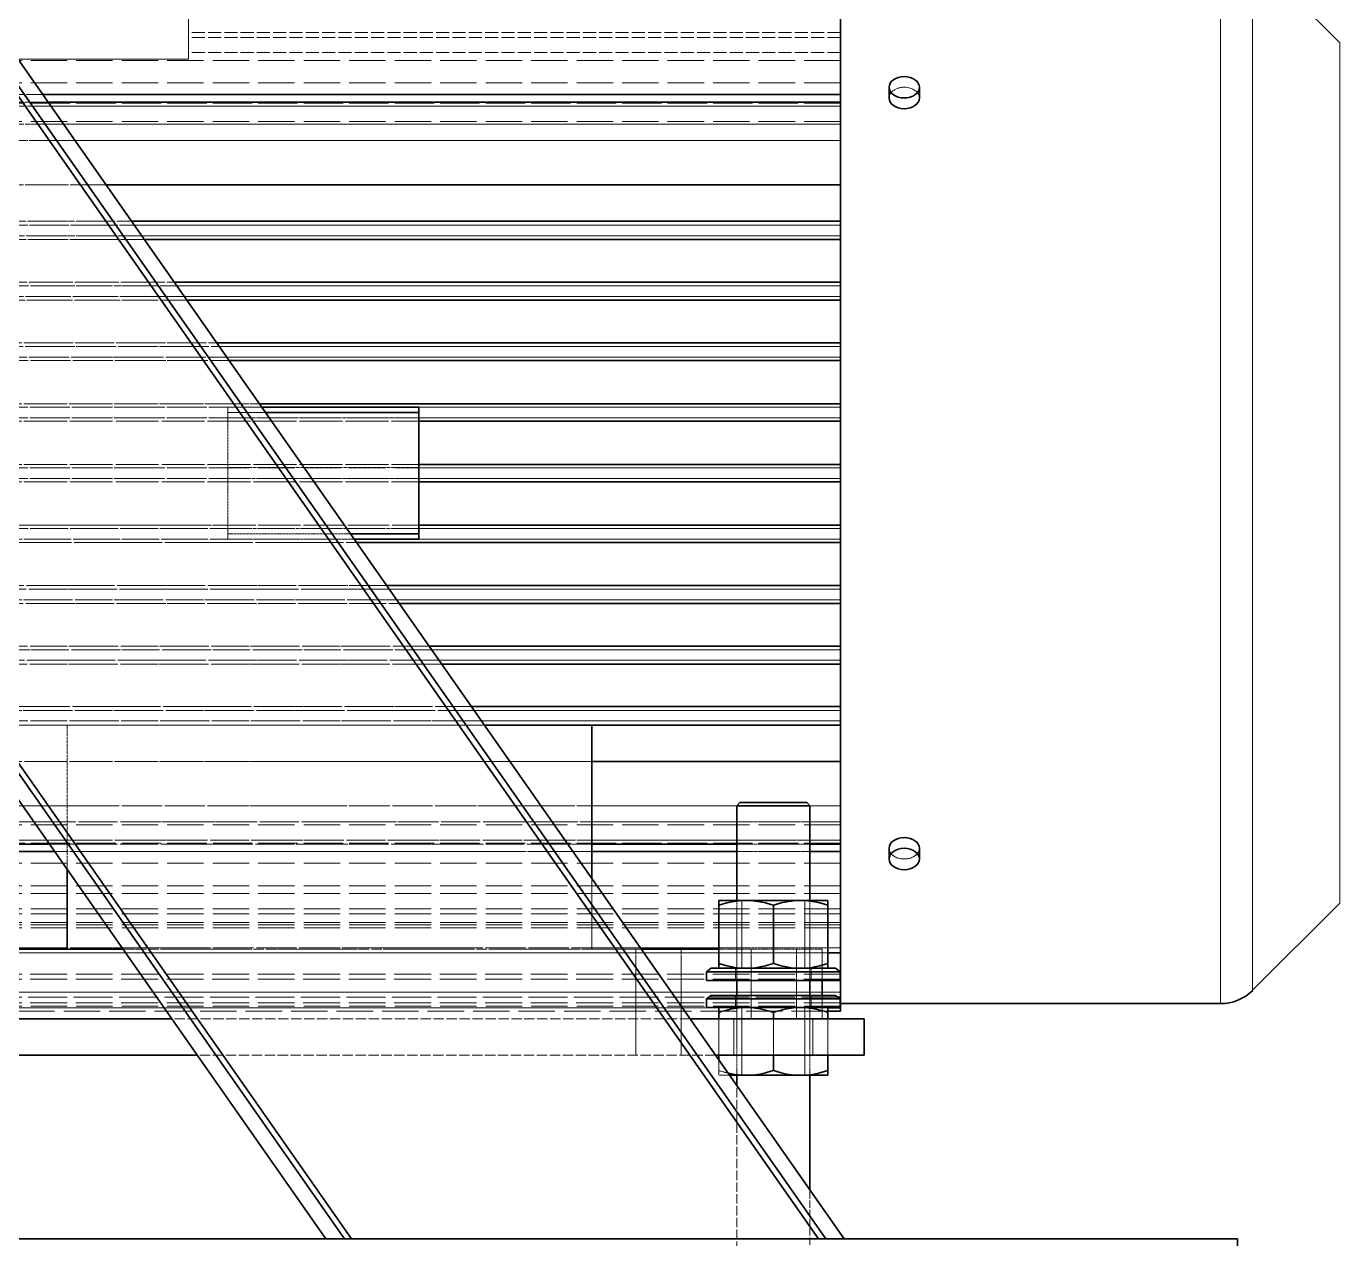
# Model space of a CAD drawing. Header units: millimetres. Extents: x 1723 to 33835, y 1764 to 24472.
# Drawn here: x 14375.2 to 14808.3, y 10339.6 to 10739.5 of the extents above; entities that cross this region are included whole.
import ezdxf

# ---------------------------------------------------------------- set-up
doc = ezdxf.new("R2010")
doc.units = ezdxf.units.MM
doc.linetypes.add('DASHED', pattern=[15, 12, -3])

# ---------------------------------------------------------------- blocks, each defined once
blk = doc.blocks.new('A$C637D7238')
at = {"color": 7, "lineweight": 35}
for p, q in [((1435.36, 260), (985, 903.19)), ((1429.26, 260), (985, 894.47)), ((1426.91, 260), (985, 891.12)), ((1272.9, 260), (985, 671.17)), ((1270.56, 260), (985, 667.82)), ((1264.45, 260), (985, 659.1)), ((985, 260), (1565, 260))]:
    blk.add_line(p, q, dxfattribs=at)
at = {"color": 7, "linetype": 'DASHED', "lineweight": 13}
for p, q in [((1429.26, 260), (985, 894.47)), ((1426.91, 260), (985, 891.12)), ((1272.9, 260), (985, 671.17)), ((1270.56, 260), (985, 667.82)), ((1434.15, 648.66), (1093.15, 648.66)), ((1434.15, 648.66), (1093.15, 648.66)), ((1434.15, 641.25), (1093.15, 641.25)), ((1434.15, 641.25), (1093.15, 641.25)), ((1434.15, 637.4), (1093.15, 637.4)), ((1434.15, 634.96), (1093.15, 634.96)), ((1434.15, 634.58), (1093.15, 634.58)), ((1093.15, 634.58), (1434.15, 634.58)), ((1093.15, 633.59), (1434.15, 633.59)), ((1434.15, 628.54), (1093.15, 628.54)), ((1434.15, 628.54), (1093.15, 628.54)), ((1434.15, 627.6), (1093.15, 627.6)), ((1093.15, 622.24), (1434.15, 622.24)), ((1434.15, 607.65), (1093.15, 607.65)), ((1434.15, 595.68), (1093.15, 595.68)), ((1434.15, 594.29), (1093.15, 594.29)), ((1434.15, 590.8), (1093.15, 590.8)), ((1434.15, 589.58), (1093.15, 589.58)), ((1434.15, 575.56), (1093.15, 575.56)), ((1434.15, 574.29), (1093.15, 574.29)), ((1434.15, 570.8), (1093.15, 570.8)), ((1434.15, 569.64), (1093.15, 569.64)), ((1434.15, 555.49), (1093.15, 555.49)), ((1434.15, 554.29), (1093.15, 554.29)), ((1434.15, 550.8), (1093.15, 550.8)), ((1434.15, 549.67), (1093.15, 549.67)), ((1434.15, 535.45), (1093.15, 535.45)), ((1434.15, 534.29), (1093.15, 534.29)), ((1434.15, 530.8), (1093.15, 530.8)), ((1434.15, 529.67), (1093.15, 529.67)), ((1434.15, 515.42), (1093.15, 515.42)), ((1434.15, 514.29), (1093.15, 514.29)), ((1434.15, 510.8), (1093.15, 510.8)), ((1434.15, 509.67), (1093.15, 509.67)), ((1434.15, 495.41), (1093.15, 495.41)), ((1434.15, 494.29), (1093.15, 494.29)), ((1434.15, 490.8), (1093.15, 490.8)), ((1434.15, 489.64), (1093.15, 489.64)), ((1434.15, 475.42), (1093.15, 475.42)), ((1434.15, 474.29), (1093.15, 474.29)), ((1434.15, 470.8), (1093.15, 470.8)), ((1434.15, 469.59), (1093.15, 469.59)), ((1434.15, 455.45), (1093.15, 455.45)), ((1434.15, 454.29), (1093.15, 454.29)), ((1434.15, 450.8), (1093.15, 450.8)), ((1434.15, 449.52), (1093.15, 449.52)), ((1434.15, 435.51), (1093.15, 435.51)), ((1434.15, 434.29), (1093.15, 434.29)), ((1434.15, 430.8), (1093.15, 430.8)), ((1434.15, 429.41), (1093.15, 429.41)), ((1434.15, 417.44), (1093.15, 417.44)), ((1434.15, 402.85), (1093.15, 402.85)), ((1093.15, 397.49), (1434.15, 397.49)), ((1434.15, 396.55), (1093.15, 396.55)), ((1434.15, 396.55), (1093.15, 396.55)), ((1434.15, 391.5), (1093.15, 391.5)), ((1093.15, 390.5), (1434.15, 390.5)), ((1434.15, 390.5), (1093.15, 390.5)), ((1434.15, 390.12), (1093.15, 390.12)), ((1434.15, 387.69), (1093.15, 387.69)), ((1434.15, 383.84), (1093.15, 383.84)), ((1434.15, 383.84), (1093.15, 383.84)), ((1434.15, 376.42), (1093.15, 376.42)), ((1434.15, 376.42), (1093.15, 376.42)), ((1434.15, 373.83), (1093.15, 373.83)), ((1434.15, 373.83), (1093.15, 373.83)), ((1434.15, 368.82), (1093.15, 368.82)), ((1434.15, 368.82), (1093.15, 368.82)), ((1434.15, 367.21), (1093.15, 367.21)), ((1434.15, 367.21), (1093.15, 367.21)), ((1434.15, 364.3), (1093.15, 364.3)), ((1434.15, 364.3), (1093.15, 364.3)), ((1434.15, 363.53), (1093.15, 363.53)), ((1434.15, 363.53), (1093.15, 363.53)), ((1434.15, 362.57), (1093.15, 362.57)), ((1434.15, 362.57), (1093.15, 362.57)), ((1434.15, 355.98), (1093.15, 355.98)), ((1434.15, 355.98), (1093.15, 355.98)), ((1434.15, 355.98), (1093.15, 355.98)), ((1434.15, 354.31), (1093.15, 354.31)), ((1430, 354.31), (1104, 354.31)), ((1434.15, 347.28), (1093.15, 347.28)), ((1434.15, 347.28), (1093.15, 347.28)), ((1434.15, 347.28), (1093.15, 347.28)), ((1434, 347.28), (1100, 347.28)), ((1434.15, 345.6), (1093.15, 345.6)), ((1434, 345.6), (1100, 345.6)), ((1434.15, 341.33), (1093.15, 341.33)), ((1434.15, 341.33), (1093.15, 341.33)), ((1434.15, 341.33), (1093.15, 341.33)), ((1434.15, 339.66), (1093.15, 339.66)), ((1434.15, 337.86), (1093.15, 337.86)), ((1434.15, 337.86), (1093.15, 337.86)), ((1434.15, 337.86), (1093.15, 337.86)), ((1434, 337.86), (1100, 337.86)), ((1433.25, 339.66), (1100.75, 339.66)), ((1428.15, 341.33), (1110, 341.33)), ((1434.15, 336.72), (1093.15, 336.72)), ((1434.15, 336.72), (1093.15, 336.72)), ((1434.15, 336.19), (1093.15, 336.19)), ((1430, 336.19), (1104, 336.19)), ((1430, 335.04), (1104, 335.04))]:
    blk.add_line(p, q, dxfattribs=at)
at = {"color": 7, "lineweight": 13, "ltscale": 0.291667}
for p, q in [((1559.44, 687.54), (1559.44, 512.54)), ((1559.44, 512.54), (1559.44, 337.54))]:
    blk.add_line(p, q, dxfattribs=at)
at = {"color": 7, "linetype": 'DASHED', "lineweight": 13, "ltscale": 0.291667}
for p, q in [((1559.44, 687.54), (1559.44, 512.54)), ((1559.44, 512.54), (1559.44, 337.54))]:
    blk.add_line(p, q, dxfattribs=at)
at = {"color": 7, "linetype": 'DASHED', "lineweight": 13, "ltscale": 0.284344}
for p, q in [((1570.04, 512.54), (1570.04, 683.15)), ((1570.04, 341.94), (1570.04, 512.54))]:
    blk.add_line(p, q, dxfattribs=at)
at = {"color": 7, "lineweight": 13, "ltscale": 0.284344}
for p, q in [((1570.04, 512.54), (1570.04, 683.15)), ((1570.04, 341.94), (1570.04, 512.54))]:
    blk.add_line(p, q, dxfattribs=at)
at = {"color": 7, "lineweight": 35, "ltscale": 0.067678}
for p, q in [((1598.76, 654.44), (1570.04, 683.15)), ((1598.76, 370.65), (1570.04, 341.94))]:
    blk.add_line(p, q, dxfattribs=at)
at = {"color": 7, "lineweight": 35, "ltscale": 0.147837}
blk.add_line((1434.15, 679.48), (1434.15, 590.78), dxfattribs=at)
at = {"color": 7, "lineweight": 35, "ltscale": 0.052845}
for p, q in [((1434.15, 637.4), (1434.15, 669.11)), ((1434.15, 355.98), (1434.15, 387.69))]:
    blk.add_line(p, q, dxfattribs=at)
at = {"color": 7, "linetype": 'DASHED', "lineweight": 13, "ltscale": 0.022334}
blk.add_line((1219.15, 662.54), (1219.15, 649.14), dxfattribs=at)
at = {"color": 7, "linetype": 'DASHED', "lineweight": 13, "ltscale": 0.358333}
for p, q in [((1434.15, 657.88), (1219.15, 657.88)), ((1434.15, 657.88), (1219.15, 657.88)), ((1434.15, 656.26), (1219.15, 656.26)), ((1434.15, 656.26), (1219.15, 656.26)), ((1434.15, 651.25), (1219.15, 651.25)), ((1434.15, 651.25), (1219.15, 651.25))]:
    blk.add_line(p, q, dxfattribs=at)
at = {"color": 7, "lineweight": 13, "ltscale": 0.236489}
for p, q in [((1598.76, 654.44), (1598.76, 512.54)), ((1598.76, 512.54), (1598.76, 370.65))]:
    blk.add_line(p, q, dxfattribs=at)
at = {"color": 7, "linetype": 'DASHED', "lineweight": 13, "ltscale": 0.236489}
for p, q in [((1598.76, 654.44), (1598.76, 512.54)), ((1598.76, 512.54), (1598.76, 370.65))]:
    blk.add_line(p, q, dxfattribs=at)
at = {"color": 7, "linetype": 'DASHED', "lineweight": 13, "ltscale": 0.21}
for p, q in [((1093.15, 649.14), (1219.15, 649.14)), ((1219.15, 649.14), (1093.15, 649.14))]:
    blk.add_line(p, q, dxfattribs=at)
at = {"color": 7, "linetype": 'DASHED', "lineweight": 13, "ltscale": 0.129925}
blk.add_line((1171.11, 637.4), (1093.15, 637.4), dxfattribs=at)
at = {"color": 7, "lineweight": 35, "ltscale": 0.438408}
blk.add_line((1434.15, 637.4), (1171.11, 637.4), dxfattribs=at)
at = {"color": 7, "lineweight": 35, "ltscale": 0.004057}
for p, q in [((1434.15, 637.4), (1434.15, 634.97)), ((1434.15, 390.12), (1434.15, 387.69))]:
    blk.add_line(p, q, dxfattribs=at)
at = {"color": 7, "lineweight": 35, "ltscale": 0.005893}
for p, q in [((1450.15, 636.29), (1450.15, 639.82)), ((1460.15, 636.29), (1460.15, 639.82)), ((1450.15, 388.8), (1450.15, 385.26)), ((1460.15, 388.8), (1460.15, 385.26))]:
    blk.add_line(p, q, dxfattribs=at)
at = {"color": 7, "linetype": 'DASHED', "lineweight": 13, "ltscale": 0.005893}
for p, q in [((1450.15, 636.29), (1450.15, 639.82)), ((1460.15, 636.29), (1460.15, 639.82)), ((1450.15, 388.8), (1450.15, 385.26)), ((1460.15, 388.8), (1460.15, 385.26))]:
    blk.add_line(p, q, dxfattribs=at)
at = {"color": 7, "linetype": 'DASHED', "lineweight": 13, "ltscale": 0.132766}
blk.add_line((1172.81, 634.96), (1093.15, 634.96), dxfattribs=at)
at = {"color": 7, "linetype": 'DASHED', "lineweight": 13, "ltscale": 0.134372}
blk.add_line((1173.77, 633.59), (1093.15, 633.59), dxfattribs=at)
at = {"color": 7, "lineweight": 35, "ltscale": 0.435567}
blk.add_line((1434.15, 634.96), (1172.81, 634.96), dxfattribs=at)
at = {"color": 7, "lineweight": 13, "ltscale": 0.433961}
blk.add_line((1434.15, 633.59), (1173.77, 633.59), dxfattribs=at)
at = {"color": 7, "lineweight": 35, "ltscale": 0.002293}
for p, q in [((1434.15, 633.59), (1434.15, 634.96)), ((1434.15, 390.12), (1434.15, 391.5))]:
    blk.add_line(p, q, dxfattribs=at)
at = {"color": 7, "lineweight": 35, "ltscale": 0.009989}
blk.add_line((1434.15, 633.59), (1434.15, 627.6), dxfattribs=at)
at = {"color": 7, "linetype": 'DASHED', "lineweight": 13, "ltscale": 0.141366}
blk.add_line((1093.15, 627.6), (1177.97, 627.6), dxfattribs=at)
at = {"color": 7, "lineweight": 13, "ltscale": 0.426967}
blk.add_line((1177.97, 627.6), (1434.15, 627.6), dxfattribs=at)
at = {"color": 7, "lineweight": 35, "ltscale": 0.005741}
for p, q in [((1434.15, 624.15), (1434.15, 627.6)), ((1434.15, 397.49), (1434.15, 400.94))]:
    blk.add_line(p, q, dxfattribs=at)
at = {"color": 7, "lineweight": 35, "ltscale": 0.003189}
for p, q in [((1434.15, 622.24), (1434.15, 624.15)), ((1434.15, 400.94), (1434.15, 402.85))]:
    blk.add_line(p, q, dxfattribs=at)
at = {"color": 7, "linetype": 'DASHED', "lineweight": 13, "ltscale": 0.147619}
blk.add_line((1181.72, 622.24), (1093.15, 622.24), dxfattribs=at)
at = {"color": 7, "lineweight": 13, "ltscale": 0.420714}
blk.add_line((1434.15, 622.24), (1181.72, 622.24), dxfattribs=at)
at = {"color": 7, "lineweight": 35, "ltscale": 0.024318}
for p, q in [((1434.15, 607.65), (1434.15, 622.24)), ((1434.15, 402.85), (1434.15, 417.44))]:
    blk.add_line(p, q, dxfattribs=at)
at = {"color": 7, "linetype": 'DASHED', "lineweight": 13, "ltscale": 0.164646}
blk.add_line((1191.94, 607.65), (1093.15, 607.65), dxfattribs=at)
at = {"color": 7, "lineweight": 35, "ltscale": 0.403687}
blk.add_line((1434.15, 607.65), (1191.94, 607.65), dxfattribs=at)
at = {"color": 7, "lineweight": 35, "ltscale": 0.019951}
for p, q in [((1434.15, 607.65), (1434.15, 595.68)), ((1434.15, 429.41), (1434.15, 417.44))]:
    blk.add_line(p, q, dxfattribs=at)
at = {"color": 7, "linetype": 'DASHED', "lineweight": 13, "ltscale": 0.178617}
blk.add_line((1200.32, 595.68), (1093.15, 595.68), dxfattribs=at)
at = {"color": 7, "linetype": 'DASHED', "lineweight": 13, "ltscale": 0.180232}
blk.add_line((1201.29, 594.29), (1093.15, 594.29), dxfattribs=at)
at = {"color": 7, "lineweight": 35, "ltscale": 0.389717}
blk.add_line((1434.15, 595.68), (1200.32, 595.68), dxfattribs=at)
at = {"color": 7, "lineweight": 13, "ltscale": 0.388101}
blk.add_line((1434.15, 594.29), (1201.29, 594.29), dxfattribs=at)
at = {"color": 7, "lineweight": 35, "ltscale": 0.002307}
for p, q in [((1434.15, 594.29), (1434.15, 595.68)), ((1434.15, 429.41), (1434.15, 430.8))]:
    blk.add_line(p, q, dxfattribs=at)
at = {"color": 7, "lineweight": 35, "ltscale": 0.002914}
for p, q in [((1434.15, 594.29), (1434.15, 592.54)), ((1434.15, 592.54), (1434.15, 590.8)), ((1434.15, 574.29), (1434.15, 572.54)), ((1434.15, 572.54), (1434.15, 570.8)), ((1434.15, 554.29), (1434.15, 552.54)), ((1434.15, 552.54), (1434.15, 550.8)), ((1295.15, 534.29), (1295.15, 532.54)), ((1434.15, 534.29), (1434.15, 532.54)), ((1295.15, 532.54), (1295.15, 530.8)), ((1434.15, 532.54), (1434.15, 530.8)), ((1295.15, 514.29), (1295.15, 512.54)), ((1295.15, 512.54), (1295.15, 510.8)), ((1434.15, 514.29), (1434.15, 512.54)), ((1434.15, 512.54), (1434.15, 510.8)), ((1295.15, 494.29), (1295.15, 492.54)), ((1434.15, 494.29), (1434.15, 492.54)), ((1295.15, 492.54), (1295.15, 490.8)), ((1434.15, 492.54), (1434.15, 490.8)), ((1434.15, 474.29), (1434.15, 472.54)), ((1434.15, 472.54), (1434.15, 470.8)), ((1434.15, 454.29), (1434.15, 452.54)), ((1434.15, 452.54), (1434.15, 450.8)), ((1434.15, 434.29), (1434.15, 432.54)), ((1434.15, 432.54), (1434.15, 430.8))]:
    blk.add_line(p, q, dxfattribs=at)
at = {"color": 7, "linetype": 'DASHED', "lineweight": 13, "ltscale": 0.184313}
blk.add_line((1203.74, 590.8), (1093.15, 590.8), dxfattribs=at)
at = {"color": 7, "linetype": 'DASHED', "lineweight": 13, "ltscale": 0.185732}
blk.add_line((1204.59, 589.58), (1093.15, 589.58), dxfattribs=at)
at = {"color": 7, "lineweight": 13, "ltscale": 0.384021}
blk.add_line((1434.15, 590.8), (1203.74, 590.8), dxfattribs=at)
at = {"color": 7, "lineweight": 35, "ltscale": 0.382601}
blk.add_line((1434.15, 589.58), (1204.59, 589.58), dxfattribs=at)
at = {"color": 7, "lineweight": 35, "ltscale": 0.002027}
for p, q in [((1434.15, 589.58), (1434.15, 590.8)), ((1434.15, 434.29), (1434.15, 435.51))]:
    blk.add_line(p, q, dxfattribs=at)
at = {"color": 7, "linetype": 'DASHED', "lineweight": 13, "ltscale": 0.130397}
for p, q in [((1434.15, 590.78), (1434.15, 512.54)), ((1434.15, 512.54), (1434.15, 434.31))]:
    blk.add_line(p, q, dxfattribs=at)
at = {"color": 7, "lineweight": 35, "ltscale": 0.023358}
blk.add_line((1434.15, 589.58), (1434.15, 575.56), dxfattribs=at)
at = {"color": 7, "linetype": 'DASHED', "lineweight": 13, "ltscale": 0.202087}
blk.add_line((1214.4, 575.56), (1093.15, 575.56), dxfattribs=at)
at = {"color": 7, "linetype": 'DASHED', "lineweight": 13, "ltscale": 0.203572}
blk.add_line((1215.29, 574.29), (1093.15, 574.29), dxfattribs=at)
at = {"color": 7, "lineweight": 35, "ltscale": 0.366246}
blk.add_line((1434.15, 575.56), (1214.4, 575.56), dxfattribs=at)
at = {"color": 7, "lineweight": 13, "ltscale": 0.364761}
blk.add_line((1434.15, 574.29), (1215.29, 574.29), dxfattribs=at)
at = {"color": 7, "lineweight": 35, "ltscale": 0.002121}
for p, q in [((1434.15, 574.29), (1434.15, 575.56)), ((1434.15, 449.52), (1434.15, 450.8))]:
    blk.add_line(p, q, dxfattribs=at)
at = {"color": 7, "linetype": 'DASHED', "lineweight": 13, "ltscale": 0.207653}
blk.add_line((1217.74, 570.8), (1093.15, 570.8), dxfattribs=at)
at = {"color": 7, "linetype": 'DASHED', "lineweight": 13, "ltscale": 0.209006}
blk.add_line((1218.55, 569.64), (1093.15, 569.64), dxfattribs=at)
at = {"color": 7, "lineweight": 13, "ltscale": 0.36068}
blk.add_line((1434.15, 570.8), (1217.74, 570.8), dxfattribs=at)
at = {"color": 7, "lineweight": 35, "ltscale": 0.359327}
blk.add_line((1434.15, 569.64), (1218.55, 569.64), dxfattribs=at)
at = {"color": 7, "lineweight": 35, "ltscale": 0.001933}
for p, q in [((1434.15, 569.64), (1434.15, 570.8)), ((1434.15, 454.29), (1434.15, 455.45))]:
    blk.add_line(p, q, dxfattribs=at)
at = {"color": 7, "lineweight": 35, "ltscale": 0.023573}
blk.add_line((1434.15, 569.64), (1434.15, 555.49), dxfattribs=at)
at = {"color": 7, "linetype": 'DASHED', "lineweight": 13, "ltscale": 0.225512}
blk.add_line((1228.46, 555.49), (1093.15, 555.49), dxfattribs=at)
at = {"color": 7, "lineweight": 35, "ltscale": 0.342822}
blk.add_line((1434.15, 555.49), (1228.46, 555.49), dxfattribs=at)
at = {"color": 7, "lineweight": 35, "ltscale": 0.002}
blk.add_line((1434.15, 554.29), (1434.15, 555.49), dxfattribs=at)
at = {"color": 7, "linetype": 'DASHED', "lineweight": 13, "ltscale": 0.226913}
blk.add_line((1229.3, 554.29), (1093.15, 554.29), dxfattribs=at)
at = {"color": 7, "linetype": 'DASHED', "lineweight": 13, "ltscale": 0.230993}
blk.add_line((1231.75, 550.8), (1093.15, 550.8), dxfattribs=at)
at = {"color": 7, "lineweight": 13, "ltscale": 0.341421}
blk.add_line((1434.15, 554.29), (1229.3, 554.29), dxfattribs=at)
at = {"color": 7, "lineweight": 13, "ltscale": 0.33734}
blk.add_line((1434.15, 550.8), (1231.75, 550.8), dxfattribs=at)
at = {"color": 7, "lineweight": 35, "ltscale": 0.001883}
for p, q in [((1434.15, 549.67), (1434.15, 550.8)), ((1434.15, 474.29), (1434.15, 475.42))]:
    blk.add_line(p, q, dxfattribs=at)
at = {"color": 7, "linetype": 'DASHED', "lineweight": 13, "ltscale": 0.232312}
blk.add_line((1232.54, 549.67), (1093.15, 549.67), dxfattribs=at)
at = {"color": 7, "lineweight": 35, "ltscale": 0.336022}
blk.add_line((1434.15, 549.67), (1232.54, 549.67), dxfattribs=at)
at = {"color": 7, "lineweight": 35, "ltscale": 0.023698}
for p, q in [((1434.15, 549.67), (1434.15, 535.45)), ((1434.15, 489.64), (1434.15, 475.42))]:
    blk.add_line(p, q, dxfattribs=at)
at = {"color": 7, "linetype": 'DASHED', "lineweight": 13, "ltscale": 0.248905}
blk.add_line((1242.49, 535.45), (1093.15, 535.45), dxfattribs=at)
at = {"color": 7, "linetype": 'DASHED', "lineweight": 13, "ltscale": 0.231667}
for p, q in [((1232.15, 534.29), (1093.15, 534.29)), ((1232.15, 530.8), (1093.15, 530.8)), ((1232.15, 514.29), (1093.15, 514.29)), ((1232.15, 510.8), (1093.15, 510.8))]:
    blk.add_line(p, q, dxfattribs=at)
at = {"color": 7, "linetype": 'DASHED', "lineweight": 13, "ltscale": 1.35422e-05}
for p, q in [((1232.15, 534.3), (1232.15, 534.29)), ((1232.15, 494.3), (1232.15, 494.29)), ((1295.15, 494.29), (1295.15, 494.3))]:
    blk.add_line(p, q, dxfattribs=at)
at = {"color": 7, "linetype": 'DASHED', "lineweight": 13, "ltscale": 0.018577}
blk.add_line((1243.3, 534.3), (1232.15, 534.3), dxfattribs=at)
at = {"color": 7, "linetype": 'DASHED', "lineweight": 13, "ltscale": 0.002914}
for p, q in [((1232.15, 532.54), (1232.15, 534.29)), ((1232.15, 530.8), (1232.15, 532.54)), ((1232.15, 512.54), (1232.15, 514.29)), ((1232.15, 510.8), (1232.15, 512.54)), ((1232.15, 492.54), (1232.15, 494.29)), ((1232.15, 490.8), (1232.15, 492.54))]:
    blk.add_line(p, q, dxfattribs=at)
at = {"color": 7, "lineweight": 35, "ltscale": 0.319428}
blk.add_line((1434.15, 535.45), (1242.49, 535.45), dxfattribs=at)
at = {"color": 7, "lineweight": 35, "ltscale": 0.086423}
blk.add_line((1295.15, 534.3), (1243.3, 534.3), dxfattribs=at)
at = {"color": 7, "lineweight": 35, "ltscale": 1.35422e-05}
blk.add_line((1295.15, 534.29), (1295.15, 534.3), dxfattribs=at)
at = {"color": 7, "lineweight": 13, "ltscale": 0.231667}
for p, q in [((1434.15, 534.29), (1295.15, 534.29)), ((1434.15, 530.8), (1295.15, 530.8)), ((1434.15, 514.29), (1295.15, 514.29)), ((1434.15, 510.8), (1295.15, 510.8)), ((1434.15, 494.29), (1295.15, 494.29)), ((1434.15, 490.8), (1295.15, 490.8))]:
    blk.add_line(p, q, dxfattribs=at)
at = {"color": 7, "lineweight": 35, "ltscale": 0.001924}
for p, q in [((1434.15, 534.29), (1434.15, 535.45)), ((1434.15, 489.64), (1434.15, 490.8))]:
    blk.add_line(p, q, dxfattribs=at)
at = {"color": 7, "linetype": 'DASHED', "lineweight": 13, "ltscale": 0.336667}
for p, q in [((1295.15, 529.67), (1093.15, 529.67)), ((1295.15, 515.42), (1093.15, 515.42)), ((1295.15, 509.67), (1093.15, 509.67))]:
    blk.add_line(p, q, dxfattribs=at)
at = {"color": 7, "linetype": 'DASHED', "lineweight": 13, "ltscale": 0.066667}
blk.add_line((1232.15, 532.54), (1232.15, 492.54), dxfattribs=at)
at = {"color": 7, "linetype": 'DASHED', "lineweight": 13, "ltscale": 0.020626}
blk.add_line((1244.53, 532.54), (1232.15, 532.54), dxfattribs=at)
at = {"color": 7, "linetype": 'DASHED', "lineweight": 13, "ltscale": 1.33514e-05}
for p, q in [((1232.15, 530.8), (1232.15, 530.79)), ((1295.15, 530.79), (1295.15, 530.8)), ((1232.15, 490.8), (1232.15, 490.79))]:
    blk.add_line(p, q, dxfattribs=at)
at = {"color": 7, "linetype": 'DASHED', "lineweight": 13, "ltscale": 0.105}
for p, q in [((1232.15, 530.79), (1295.15, 530.79)), ((1295.15, 514.35), (1232.15, 514.35)), ((1232.15, 510.74), (1295.15, 510.74)), ((1295.15, 494.3), (1232.15, 494.3))]:
    blk.add_line(p, q, dxfattribs=at)
at = {"color": 7, "lineweight": 35, "ltscale": 0.084374}
blk.add_line((1295.15, 532.54), (1244.53, 532.54), dxfattribs=at)
at = {"color": 7, "lineweight": 35, "ltscale": 0.066667}
blk.add_line((1295.15, 492.54), (1295.15, 532.54), dxfattribs=at)
at = {"color": 7, "lineweight": 35, "ltscale": 0.231667}
for p, q in [((1434.15, 529.67), (1295.15, 529.67)), ((1434.15, 515.42), (1295.15, 515.42)), ((1434.15, 509.67), (1295.15, 509.67)), ((1434.15, 495.41), (1295.15, 495.41))]:
    blk.add_line(p, q, dxfattribs=at)
at = {"color": 7, "lineweight": 35, "ltscale": 0.001868}
for p, q in [((1434.15, 529.67), (1434.15, 530.8)), ((1434.15, 494.29), (1434.15, 495.41))]:
    blk.add_line(p, q, dxfattribs=at)
at = {"color": 7, "lineweight": 35, "ltscale": 0.023756}
blk.add_line((1434.15, 529.67), (1434.15, 515.42), dxfattribs=at)
at = {"color": 7, "lineweight": 35, "ltscale": 0.001881}
for p, q in [((1434.15, 514.29), (1434.15, 515.42)), ((1434.15, 509.67), (1434.15, 510.8))]:
    blk.add_line(p, q, dxfattribs=at)
at = {"color": 7, "linetype": 'DASHED', "lineweight": 13, "ltscale": 9.65118e-05}
blk.add_line((1232.15, 514.35), (1232.15, 514.29), dxfattribs=at)
at = {"color": 7, "linetype": 'DASHED', "lineweight": 13, "ltscale": 7.28607e-05}
for p, q in [((1295.15, 514.31), (1295.15, 514.35)), ((1295.15, 510.74), (1295.15, 510.78))]:
    blk.add_line(p, q, dxfattribs=at)
at = {"color": 7, "lineweight": 35, "ltscale": 2.36511e-05}
blk.add_line((1295.15, 514.29), (1295.15, 514.31), dxfattribs=at)
at = {"color": 7, "linetype": 'DASHED', "lineweight": 13, "ltscale": 9.67026e-05}
blk.add_line((1232.15, 510.8), (1232.15, 510.74), dxfattribs=at)
at = {"color": 7, "lineweight": 35, "ltscale": 2.38419e-05}
blk.add_line((1295.15, 510.78), (1295.15, 510.8), dxfattribs=at)
at = {"color": 7, "lineweight": 35, "ltscale": 0.023757}
blk.add_line((1434.15, 509.67), (1434.15, 495.41), dxfattribs=at)
at = {"color": 7, "linetype": 'DASHED', "lineweight": 13, "ltscale": 0.325888}
blk.add_line((1295.15, 495.41), (1099.62, 495.41), dxfattribs=at)
at = {"color": 7, "linetype": 'DASHED', "lineweight": 13, "ltscale": 0.219581}
blk.add_line((1232.15, 494.29), (1100.4, 494.29), dxfattribs=at)
at = {"color": 7, "linetype": 'DASHED', "lineweight": 13, "ltscale": 0.2155}
blk.add_line((1232.15, 490.8), (1102.85, 490.8), dxfattribs=at)
at = {"color": 7, "linetype": 'DASHED', "lineweight": 13, "ltscale": 0.284847}
for p, q in [((1274.57, 489.64), (1103.66, 489.64)), ((1284.52, 475.42), (1113.61, 475.42)), ((1285.31, 474.29), (1114.41, 474.29)), ((1287.76, 470.8), (1116.85, 470.8)), ((1288.6, 469.59), (1117.69, 469.59)), ((1298.51, 455.45), (1127.6, 455.45)), ((1299.32, 454.29), (1128.41, 454.29)), ((1301.77, 450.8), (1130.86, 450.8)), ((1302.66, 449.52), (1131.75, 449.52)), ((1312.47, 435.51), (1141.56, 435.51)), ((1313.32, 434.29), (1142.41, 434.29)), ((1315.77, 430.8), (1144.86, 430.8)), ((1316.74, 429.41), (1145.83, 429.41)), ((1384.57, 332.54), (1213.66, 332.54)), ((1384.57, 332.54), (1213.66, 332.54)), ((1392.97, 320.54), (1222.06, 320.54))]:
    blk.add_line(p, q, dxfattribs=at)
at = {"color": 7, "linetype": 'DASHED', "lineweight": 13, "ltscale": 0.067307}
blk.add_line((1232.15, 492.54), (1272.53, 492.54), dxfattribs=at)
at = {"color": 7, "linetype": 'DASHED', "lineweight": 13, "ltscale": 0.069357}
blk.add_line((1232.15, 490.79), (1273.76, 490.79), dxfattribs=at)
at = {"color": 7, "lineweight": 35, "ltscale": 0.037693}
blk.add_line((1272.53, 492.54), (1295.15, 492.54), dxfattribs=at)
at = {"color": 7, "lineweight": 35, "ltscale": 0.035643}
blk.add_line((1273.76, 490.79), (1295.15, 490.79), dxfattribs=at)
at = {"color": 7, "lineweight": 35, "ltscale": 0.265972}
blk.add_line((1434.15, 489.64), (1274.57, 489.64), dxfattribs=at)
at = {"color": 7, "lineweight": 35, "ltscale": 1.33514e-05}
blk.add_line((1295.15, 490.79), (1295.15, 490.8), dxfattribs=at)
at = {"color": 7, "lineweight": 35, "ltscale": 0.249378}
blk.add_line((1434.15, 475.42), (1284.52, 475.42), dxfattribs=at)
at = {"color": 7, "lineweight": 13, "ltscale": 0.24806}
blk.add_line((1434.15, 474.29), (1285.31, 474.29), dxfattribs=at)
at = {"color": 7, "lineweight": 13, "ltscale": 0.243979}
blk.add_line((1434.15, 470.8), (1287.76, 470.8), dxfattribs=at)
at = {"color": 7, "lineweight": 35, "ltscale": 0.242578}
blk.add_line((1434.15, 469.59), (1288.6, 469.59), dxfattribs=at)
at = {"color": 7, "lineweight": 35, "ltscale": 0.002001}
blk.add_line((1434.15, 469.59), (1434.15, 470.8), dxfattribs=at)
at = {"color": 7, "lineweight": 35, "ltscale": 0.023572}
blk.add_line((1434.15, 469.59), (1434.15, 455.45), dxfattribs=at)
at = {"color": 7, "lineweight": 35, "ltscale": 0.226073}
blk.add_line((1434.15, 455.45), (1298.51, 455.45), dxfattribs=at)
at = {"color": 7, "lineweight": 13, "ltscale": 0.22472}
blk.add_line((1434.15, 454.29), (1299.32, 454.29), dxfattribs=at)
at = {"color": 7, "lineweight": 13, "ltscale": 0.220639}
blk.add_line((1434.15, 450.8), (1301.77, 450.8), dxfattribs=at)
at = {"color": 7, "lineweight": 35, "ltscale": 0.219154}
blk.add_line((1434.15, 449.52), (1302.66, 449.52), dxfattribs=at)
at = {"color": 7, "lineweight": 35, "ltscale": 0.023357}
blk.add_line((1434.15, 449.52), (1434.15, 435.51), dxfattribs=at)
at = {"color": 7, "lineweight": 35, "ltscale": 0.202799}
blk.add_line((1434.15, 435.51), (1312.47, 435.51), dxfattribs=at)
at = {"color": 7, "lineweight": 13, "ltscale": 0.201379}
blk.add_line((1434.15, 434.29), (1313.32, 434.29), dxfattribs=at)
at = {"color": 7, "lineweight": 35, "ltscale": 0.147838}
blk.add_line((1434.15, 434.31), (1434.15, 345.6), dxfattribs=at)
at = {"color": 7, "linetype": 'DASHED', "lineweight": 13, "ltscale": 0.079306}
blk.add_line((1179.15, 381.83), (1179.15, 429.41), dxfattribs=at)
at = {"color": 7, "linetype": 'DASHED', "lineweight": 13, "ltscale": 0.229317}
blk.add_line((1316.74, 429.41), (1179.15, 429.41), dxfattribs=at)
at = {"color": 7, "linetype": 'DASHED', "lineweight": 13, "ltscale": 0.288333}
for p, q in [((1352.15, 429.41), (1179.15, 429.41)), ((1352.15, 387.69), (1179.15, 387.69)), ((1352.15, 387.69), (1179.15, 387.69)), ((1352.15, 355.54), (1179.15, 355.54)), ((1352.15, 355.54), (1179.15, 355.54)), ((1352.15, 355.54), (1179.15, 355.54))]:
    blk.add_line(p, q, dxfattribs=at)
at = {"color": 7, "lineweight": 13, "ltscale": 0.197299}
blk.add_line((1434.15, 430.8), (1315.77, 430.8), dxfattribs=at)
at = {"color": 7, "lineweight": 35, "ltscale": 0.195683}
blk.add_line((1434.15, 429.41), (1316.74, 429.41), dxfattribs=at)
at = {"color": 7, "lineweight": 35, "ltscale": 0.059016}
blk.add_line((1352.15, 429.41), (1316.74, 429.41), dxfattribs=at)
at = {"color": 7, "lineweight": 35, "ltscale": 0.084284}
blk.add_line((1352.15, 378.84), (1352.15, 429.41), dxfattribs=at)
at = {"color": 7, "linetype": 'DASHED', "lineweight": 13, "ltscale": 0.329894}
blk.add_line((1352.15, 417.44), (1154.21, 417.44), dxfattribs=at)
at = {"color": 7, "lineweight": 35, "ltscale": 0.136667}
blk.add_line((1434.15, 417.44), (1352.15, 417.44), dxfattribs=at)
at = {"color": 7, "linetype": 'DASHED', "lineweight": 13, "ltscale": 0.312866}
blk.add_line((1164.43, 402.85), (1352.15, 402.85), dxfattribs=at)
at = {"color": 7, "lineweight": 13, "ltscale": 0.079749}
for p, q in [((1352.15, 402.85), (1400, 402.85)), ((1400, 397.49), (1352.15, 397.49)), ((1352.15, 391.5), (1400, 391.5))]:
    blk.add_line(p, q, dxfattribs=at)
at = {"color": 7, "lineweight": 35, "ltscale": 0.002357}
for p, q in [((1401, 403.85), (1400, 402.85)), ((1423, 403.85), (1424, 402.85))]:
    blk.add_line(p, q, dxfattribs=at)
at = {"color": 7, "linetype": 'DASHED', "lineweight": 13, "ltscale": 0.037551}
blk.add_line((1422.53, 402.85), (1400, 402.85), dxfattribs=at)
at = {"color": 7, "lineweight": 35, "ltscale": 0.002448}
blk.add_line((1401.47, 402.85), (1400, 402.85), dxfattribs=at)
at = {"color": 7, "lineweight": 35, "ltscale": 0.052197}
for p, q in [((1400, 371.53), (1400, 402.85)), ((1424, 371.53), (1424, 402.85))]:
    blk.add_line(p, q, dxfattribs=at)
at = {"color": 7, "linetype": 'DASHED', "lineweight": 13, "ltscale": 0.04}
for p, q in [((1400, 402.85), (1424, 402.85)), ((1424, 397.49), (1400, 397.49)), ((1400, 391.5), (1424, 391.5)), ((1424, 390.12), (1400, 390.12)), ((1424, 387.69), (1400, 387.69))]:
    blk.add_line(p, q, dxfattribs=at)
at = {"color": 7, "lineweight": 35, "ltscale": 0.002244}
blk.add_line((1402.35, 403.85), (1401, 403.85), dxfattribs=at)
at = {"color": 7, "lineweight": 35, "ltscale": 0.037552}
blk.add_line((1424, 402.85), (1401.47, 402.85), dxfattribs=at)
at = {"color": 7, "lineweight": 35, "ltscale": 0.034422}
blk.add_line((1423, 403.85), (1402.35, 403.85), dxfattribs=at)
at = {"color": 7, "linetype": 'DASHED', "lineweight": 13, "ltscale": 0.002448}
blk.add_line((1424, 402.85), (1422.53, 402.85), dxfattribs=at)
at = {"color": 7, "lineweight": 13, "ltscale": 0.016918}
for p, q in [((1424, 402.85), (1434.15, 402.85)), ((1434.15, 397.49), (1424, 397.49)), ((1424, 391.5), (1434.15, 391.5))]:
    blk.add_line(p, q, dxfattribs=at)
at = {"color": 7, "lineweight": 13, "ltscale": 0.056971}
blk.add_line((1168.18, 397.49), (1134, 397.49), dxfattribs=at)
at = {"color": 7, "linetype": 'DASHED', "lineweight": 13, "ltscale": 0.306613}
blk.add_line((1352.15, 397.49), (1168.18, 397.49), dxfattribs=at)
at = {"color": 7, "lineweight": 35, "ltscale": 0.009988}
blk.add_line((1434.15, 397.49), (1434.15, 391.5), dxfattribs=at)
at = {"color": 7, "lineweight": 13, "ltscale": 0.063965}
blk.add_line((1134, 391.5), (1172.38, 391.5), dxfattribs=at)
at = {"color": 7, "lineweight": 35, "ltscale": 0.065571}
blk.add_line((1173.34, 390.12), (1134, 390.12), dxfattribs=at)
at = {"color": 7, "linetype": 'DASHED', "lineweight": 13, "ltscale": 0.299619}
blk.add_line((1172.38, 391.5), (1352.15, 391.5), dxfattribs=at)
at = {"color": 7, "linetype": 'DASHED', "lineweight": 13, "ltscale": 0.298014}
blk.add_line((1352.15, 390.12), (1173.34, 390.12), dxfattribs=at)
at = {"color": 7, "lineweight": 35, "ltscale": 0.079749}
for p, q in [((1400, 390.12), (1352.15, 390.12)), ((1400, 387.69), (1352.15, 387.69))]:
    blk.add_line(p, q, dxfattribs=at)
at = {"color": 7, "lineweight": 35, "ltscale": 0.016918}
for p, q in [((1434.15, 390.12), (1424, 390.12)), ((1434.15, 387.69), (1424, 387.69))]:
    blk.add_line(p, q, dxfattribs=at)
at = {"color": 7, "lineweight": 35, "ltscale": 0.068412}
blk.add_line((1175.05, 387.69), (1134, 387.69), dxfattribs=at)
at = {"color": 7, "linetype": 'DASHED', "lineweight": 13, "ltscale": 0.295173}
blk.add_line((1352.15, 387.69), (1175.05, 387.69), dxfattribs=at)
at = {"color": 7, "lineweight": 35, "ltscale": 0.043806}
blk.add_line((1179.15, 355.54), (1179.15, 381.83), dxfattribs=at)
at = {"color": 7, "linetype": 'DASHED', "lineweight": 13, "ltscale": 0.038828}
blk.add_line((1352.15, 355.54), (1352.15, 378.84), dxfattribs=at)
at = {"color": 7, "lineweight": 35, "ltscale": 0.012392}
for p, q in [((1401.43, 371.53), (1394, 371.53)), ((1430, 371.53), (1422.56, 371.53)), ((1401.43, 349.23), (1394, 349.23)), ((1430, 349.23), (1422.56, 349.23)), ((1430, 313.93), (1422.56, 313.93))]:
    blk.add_line(p, q, dxfattribs=at)
at = {"color": 7, "lineweight": 35, "ltscale": 0.002592}
for p, q in [((1394, 371.53), (1394, 369.98)), ((1430, 371.53), (1430, 369.98)), ((1394, 349.23), (1394, 350.79)), ((1430, 349.23), (1430, 350.79)), ((1394, 336.23), (1394, 334.68)), ((1430, 336.23), (1430, 334.68)), ((1430, 313.93), (1430, 315.49))]:
    blk.add_line(p, q, dxfattribs=at)
at = {"color": 7, "lineweight": 35, "ltscale": 0.031982}
for p, q in [((1394, 350.79), (1394, 369.98)), ((1412, 350.79), (1412, 369.98)), ((1430, 350.79), (1430, 369.98))]:
    blk.add_line(p, q, dxfattribs=at)
at = {"color": 7, "linetype": 'DASHED', "lineweight": 13, "ltscale": 0.043833}
for p, q in [((1400, 345.23), (1400, 371.53)), ((1424, 345.23), (1424, 371.53)), ((1400, 313.93), (1400, 340.23)), ((1424, 313.93), (1424, 340.23))]:
    blk.add_line(p, q, dxfattribs=at)
at = {"color": 7, "lineweight": 35, "ltscale": 0.005216}
for p, q in [((1401.43, 371.53), (1404.56, 371.53)), ((1419.43, 371.53), (1422.56, 371.53)), ((1401.43, 313.93), (1404.56, 313.93)), ((1419.43, 313.93), (1422.56, 313.93))]:
    blk.add_line(p, q, dxfattribs=at)
at = {"color": 7, "linetype": 'DASHED', "lineweight": 13, "ltscale": 0.037167}
for p, q in [((1401.62, 349.23), (1401.62, 371.53)), ((1422.38, 349.23), (1422.38, 371.53)), ((1401.62, 313.93), (1401.62, 336.23)), ((1422.38, 313.93), (1422.38, 336.23))]:
    blk.add_line(p, q, dxfattribs=at)
at = {"color": 7, "lineweight": 35, "ltscale": 0.024784}
for p, q in [((1419.43, 371.53), (1404.56, 371.53)), ((1419.43, 313.93), (1404.56, 313.93))]:
    blk.add_line(p, q, dxfattribs=at)
at = {"color": 7, "linetype": 'DASHED', "lineweight": 13, "ltscale": 0.031982}
for p, q in [((1412, 350.79), (1412, 369.98)), ((1412, 315.49), (1412, 334.68))]:
    blk.add_line(p, q, dxfattribs=at)
at = {"color": 7, "lineweight": 13, "ltscale": 0.065251}
blk.add_line((1179.15, 355.98), (1140, 355.98), dxfattribs=at)
at = {"color": 7, "lineweight": 35, "ltscale": 0.065251}
blk.add_line((1179.15, 355.54), (1140, 355.54), dxfattribs=at)
at = {"color": 7, "linetype": 'DASHED', "lineweight": 13, "ltscale": 0.315011}
blk.add_line((1368.16, 355.98), (1179.15, 355.98), dxfattribs=at)
at = {"color": 7, "lineweight": 35, "ltscale": 0.030674}
blk.add_line((1197.55, 355.54), (1179.15, 355.54), dxfattribs=at)
at = {"color": 7, "linetype": 'DASHED', "lineweight": 13, "ltscale": 0.25766}
blk.add_line((1352.15, 355.54), (1197.55, 355.54), dxfattribs=at)
at = {"color": 7, "linetype": 'DASHED', "lineweight": 13, "ltscale": 0.027188}
blk.add_line((1368.46, 355.54), (1352.15, 355.54), dxfattribs=at)
at = {"color": 7, "linetype": 'DASHED', "lineweight": 13, "ltscale": 0.038334}
for p, q in [((1366.65, 332.54), (1366.65, 355.54)), ((1366.65, 332.54), (1366.65, 355.54)), ((1381.65, 332.54), (1381.65, 355.54)), ((1381.65, 332.54), (1381.65, 355.54)), ((1404.65, 332.54), (1404.65, 355.54)), ((1404.65, 332.54), (1404.65, 355.54)), ((1419.65, 332.54), (1419.65, 355.54)), ((1419.65, 332.54), (1419.65, 355.54))]:
    blk.add_line(p, q, dxfattribs=at)
at = {"color": 7, "lineweight": 13, "ltscale": 0.043071}
blk.add_line((1394, 355.98), (1368.16, 355.98), dxfattribs=at)
at = {"color": 7, "lineweight": 35, "ltscale": 0.042561}
blk.add_line((1394, 355.54), (1368.46, 355.54), dxfattribs=at)
at = {"color": 7, "linetype": 'DASHED', "lineweight": 13, "ltscale": 0.06}
blk.add_line((1430, 355.98), (1394, 355.98), dxfattribs=at)
at = {"color": 7, "linetype": 'DASHED', "lineweight": 13, "ltscale": 0.056918}
for p, q in [((1428.15, 355.54), (1394, 355.54)), ((1428.15, 332.54), (1394, 332.54))]:
    blk.add_line(p, q, dxfattribs=at)
at = {"color": 7, "linetype": 'DASHED', "lineweight": 13, "ltscale": 0.017184}
blk.add_line((1428.15, 345.23), (1428.15, 355.54), dxfattribs=at)
at = {"color": 7, "lineweight": 13, "ltscale": 0.006918}
blk.add_line((1434.15, 355.98), (1430, 355.98), dxfattribs=at)
at = {"color": 7, "lineweight": 35, "ltscale": 0.002789}
for p, q in [((1434.15, 355.98), (1434.15, 354.31)), ((1434.15, 347.28), (1434.15, 345.6)), ((1434.15, 341.33), (1434.15, 339.66)), ((1434.15, 337.86), (1434.15, 336.19))]:
    blk.add_line(p, q, dxfattribs=at)
at = {"color": 7, "lineweight": 35, "ltscale": 0.006918}
for p, q in [((1434.15, 354.31), (1430, 354.31)), ((1434.15, 336.19), (1430, 336.19)), ((1434.15, 335.04), (1430, 335.04))]:
    blk.add_line(p, q, dxfattribs=at)
at = {"color": 7, "lineweight": 35, "ltscale": 0.011718}
blk.add_line((1434.15, 347.28), (1434.15, 354.31), dxfattribs=at)
at = {"color": 7, "lineweight": 35, "ltscale": 0.003151}
for p, q in [((1391.5, 349.23), (1390, 348.08)), ((1432.5, 349.23), (1434, 348.08)), ((1391.5, 340.23), (1390, 339.08)), ((1432.5, 340.23), (1434, 339.08))]:
    blk.add_line(p, q, dxfattribs=at)
at = {"color": 7, "linetype": 'DASHED', "lineweight": 13, "ltscale": 0.036667}
for p, q in [((1412, 348.08), (1390, 348.08)), ((1434, 348.08), (1412, 348.08)), ((1412, 339.08), (1390, 339.08)), ((1434, 339.08), (1412, 339.08))]:
    blk.add_line(p, q, dxfattribs=at)
at = {"color": 7, "lineweight": 35, "ltscale": 0.036667}
for p, q in [((1412, 348.08), (1390, 348.08)), ((1434, 348.08), (1412, 348.08)), ((1412, 345.23), (1390, 345.23)), ((1434, 345.23), (1412, 345.23)), ((1412, 339.08), (1390, 339.08)), ((1434, 339.08), (1412, 339.08)), ((1412, 336.23), (1390, 336.23)), ((1434, 336.23), (1412, 336.23))]:
    blk.add_line(p, q, dxfattribs=at)
at = {"color": 7, "lineweight": 35, "ltscale": 0.004748}
for p, q in [((1390, 345.23), (1390, 348.08)), ((1434, 345.23), (1434, 348.08)), ((1390, 336.23), (1390, 339.08)), ((1434, 336.23), (1434, 339.08))]:
    blk.add_line(p, q, dxfattribs=at)
at = {"color": 7, "lineweight": 35, "ltscale": 0.034167}
for p, q in [((1412, 349.23), (1391.5, 349.23)), ((1432.5, 349.23), (1412, 349.23)), ((1412, 340.23), (1391.5, 340.23)), ((1432.5, 340.23), (1412, 340.23))]:
    blk.add_line(p, q, dxfattribs=at)
at = {"color": 7, "linetype": 'DASHED', "lineweight": 13, "ltscale": 0.006667}
for p, q in [((1399.5, 345.23), (1399.5, 349.23)), ((1424.5, 345.23), (1424.5, 349.23)), ((1399.5, 336.23), (1399.5, 340.23)), ((1424.5, 336.23), (1424.5, 340.23))]:
    blk.add_line(p, q, dxfattribs=at)
at = {"color": 7, "linetype": 'DASHED', "lineweight": 13, "ltscale": 0.005216}
for p, q in [((1401.43, 349.23), (1404.56, 349.23)), ((1419.43, 349.23), (1422.56, 349.23)), ((1401.43, 336.23), (1404.56, 336.23)), ((1419.43, 336.23), (1422.56, 336.23))]:
    blk.add_line(p, q, dxfattribs=at)
at = {"color": 7, "linetype": 'DASHED', "lineweight": 13, "ltscale": 0.024784}
for p, q in [((1419.43, 349.23), (1404.56, 349.23)), ((1419.43, 336.23), (1404.56, 336.23))]:
    blk.add_line(p, q, dxfattribs=at)
at = {"color": 7, "lineweight": 13, "ltscale": 0.000251102}
blk.add_line((1434.15, 347.28), (1434, 347.28), dxfattribs=at)
at = {"color": 7, "lineweight": 35, "ltscale": 0.008333}
for p, q in [((1400, 340.23), (1400, 345.23)), ((1424, 340.23), (1424, 345.23)), ((1428.15, 340.23), (1428.15, 345.23)), ((1565, 255), (1565, 260))]:
    blk.add_line(p, q, dxfattribs=at)
at = {"color": 7, "lineweight": 35, "ltscale": 0.000251102}
blk.add_line((1434.15, 345.6), (1434, 345.6), dxfattribs=at)
at = {"color": 7, "linetype": 'DASHED', "lineweight": 13, "ltscale": 0.013432}
blk.add_line((1434.15, 345.6), (1434.15, 337.54), dxfattribs=at)
at = {"color": 7, "lineweight": 35, "ltscale": 0.007122}
blk.add_line((1434.15, 341.33), (1434.15, 345.6), dxfattribs=at)
at = {"color": 7, "lineweight": 13, "ltscale": 0.01}
blk.add_line((1434.15, 341.33), (1428.15, 341.33), dxfattribs=at)
at = {"color": 7, "linetype": 'DASHED', "lineweight": 13, "ltscale": 0.012816}
blk.add_line((1428.15, 332.54), (1428.15, 340.23), dxfattribs=at)
at = {"color": 7, "lineweight": 35, "ltscale": 0.001498}
blk.add_line((1434.15, 339.66), (1433.25, 339.66), dxfattribs=at)
at = {"color": 7, "lineweight": 13, "ltscale": 0.000251007}
blk.add_line((1434.15, 337.86), (1434, 337.86), dxfattribs=at)
at = {"color": 7, "lineweight": 35, "ltscale": 0.002995}
blk.add_line((1434.15, 337.86), (1434.15, 339.66), dxfattribs=at)
at = {"color": 7, "linetype": 'DASHED', "lineweight": 13, "ltscale": 0.012392}
for p, q in [((1401.43, 336.23), (1394, 336.23)), ((1430, 336.23), (1422.56, 336.23))]:
    blk.add_line(p, q, dxfattribs=at)
at = {"color": 7, "lineweight": 35, "ltscale": 0.003557}
for p, q in [((1394, 332.54), (1394, 334.68)), ((1412, 332.54), (1412, 334.68)), ((1430, 332.54), (1430, 334.68))]:
    blk.add_line(p, q, dxfattribs=at)
at = {"color": 7, "lineweight": 35, "ltscale": 0.208811}
blk.add_line((1559.44, 337.54), (1434.15, 337.54), dxfattribs=at)
at = {"color": 7, "linetype": 'DASHED', "lineweight": 13, "ltscale": 0.000337029}
blk.add_line((1434.15, 336.39), (1434.15, 336.18), dxfattribs=at)
at = {"color": 7, "lineweight": 35, "ltscale": 0.001902}
blk.add_line((1434.15, 336.18), (1434.15, 335.04), dxfattribs=at)
at = {"color": 7, "lineweight": 35, "ltscale": 0.202766}
blk.add_line((1213.66, 332.54), (1092, 332.54), dxfattribs=at)
at = {"color": 7, "lineweight": 35, "ltscale": 0.122766}
blk.add_line((1213.66, 332.54), (1140, 332.54), dxfattribs=at)
at = {"color": 7, "linetype": 'DASHED', "lineweight": 13, "ltscale": 0.02}
for p, q in [((1366.65, 332.54), (1366.65, 320.54)), ((1366.65, 332.54), (1366.65, 320.54)), ((1381.65, 332.54), (1381.65, 320.54)), ((1381.65, 332.54), (1381.65, 320.54)), ((1394, 320.54), (1394, 332.54)), ((1399, 320.54), (1399, 332.54)), ((1399, 320.54), (1399, 332.54)), ((1412, 320.54), (1412, 332.54)), ((1425, 320.54), (1425, 332.54)), ((1425, 320.54), (1425, 332.54)), ((1430, 320.54), (1430, 332.54))]:
    blk.add_line(p, q, dxfattribs=at)
at = {"color": 7, "lineweight": 35, "ltscale": 0.09572}
blk.add_line((1442, 332.54), (1384.57, 332.54), dxfattribs=at)
at = {"color": 7, "lineweight": 35, "ltscale": 0.01572}
blk.add_line((1394, 332.54), (1384.57, 332.54), dxfattribs=at)
at = {"color": 7, "lineweight": 35, "ltscale": 0.02}
blk.add_line((1442, 320.54), (1442, 332.54), dxfattribs=at)
at = {"color": 7, "lineweight": 35, "ltscale": 0.21677}
blk.add_line((1222.06, 320.54), (1092, 320.54), dxfattribs=at)
at = {"color": 7, "lineweight": 35, "ltscale": 0.081716}
blk.add_line((1442, 320.54), (1392.97, 320.54), dxfattribs=at)
at = {"color": 7, "lineweight": 35, "ltscale": 0.00245}
blk.add_line((1394, 319.07), (1394, 320.54), dxfattribs=at)
at = {"color": 7, "lineweight": 35, "ltscale": 0.008425}
for p, q in [((1412, 315.49), (1412, 320.54)), ((1430, 315.49), (1430, 320.54))]:
    blk.add_line(p, q, dxfattribs=at)
at = {"color": 7, "linetype": 'DASHED', "lineweight": 13, "ltscale": 0.005975}
blk.add_line((1394, 315.49), (1394, 319.07), dxfattribs=at)
at = {"color": 7, "linetype": 'DASHED', "lineweight": 13, "ltscale": 0.002592}
blk.add_line((1394, 313.93), (1394, 315.49), dxfattribs=at)
at = {"color": 7, "linetype": 'DASHED', "lineweight": 13, "ltscale": 0.005999}
blk.add_line((1397.6, 313.93), (1394, 313.93), dxfattribs=at)
at = {"color": 7, "lineweight": 35, "ltscale": 0.006393}
blk.add_line((1401.43, 313.93), (1397.6, 313.93), dxfattribs=at)
at = {"color": 7, "lineweight": 35, "ltscale": 0.005714}
blk.add_line((1400, 310.5), (1400, 313.93), dxfattribs=at)
at = {"color": 7, "lineweight": 35, "ltscale": 0.06284}
blk.add_line((1424, 276.23), (1424, 313.93), dxfattribs=at)
at = {"color": 7, "linetype": 'DASHED', "lineweight": 13, "ltscale": 0.259422}
blk.add_line((1400, 154.85), (1400, 310.5), dxfattribs=at)
at = {"color": 7, "linetype": 'DASHED', "lineweight": 13, "ltscale": 0.202296}
blk.add_line((1424, 154.85), (1424, 276.23), dxfattribs=at)
at = {"color": 7, "lineweight": 35, "ltscale": 0.010173}
for p, q in [((1264.45, 260), (1270.56, 260)), ((1429.26, 260), (1435.36, 260))]:
    blk.add_line(p, q, dxfattribs=at)
at = {"color": 7, "lineweight": 35, "ltscale": 0.003908}
for p, q in [((1272.9, 260), (1270.56, 260)), ((1426.91, 260), (1429.26, 260))]:
    blk.add_line(p, q, dxfattribs=at)
at = {"color": 7, "lineweight": 35, "ltscale": 0.256686}
blk.add_line((1272.9, 260), (1426.91, 260), dxfattribs=at)
at = {"color": 7, "lineweight": 35}
for points in [[(1401.43, 371.53), (1399.9, 371.38), (1398.31, 371.12), (1396.63, 370.75), (1394.82, 370.24), (1394, 369.98)], [(1404.56, 371.53), (1406.1, 371.38), (1407.69, 371.12), (1409.37, 370.75), (1411.18, 370.24), (1412, 369.98)], [(1419.43, 371.53), (1417.9, 371.38), (1416.31, 371.12), (1414.63, 370.75), (1412.82, 370.24), (1412, 369.98)], [(1422.56, 371.53), (1424.1, 371.38), (1425.69, 371.12), (1427.37, 370.75), (1429.18, 370.24), (1430, 369.98)], [(1401.43, 349.23), (1399.9, 349.38), (1398.31, 349.64), (1396.63, 350.02), (1394.82, 350.52), (1394, 350.79)], [(1404.56, 349.23), (1406.1, 349.38), (1407.69, 349.64), (1409.37, 350.02), (1411.18, 350.52), (1412, 350.79)], [(1419.43, 349.23), (1417.9, 349.38), (1416.31, 349.64), (1414.63, 350.02), (1412.82, 350.52), (1412, 350.79)], [(1422.56, 349.23), (1424.1, 349.38), (1425.69, 349.64), (1427.37, 350.02), (1429.18, 350.52), (1430, 350.79)], [(1401.43, 336.23), (1399.9, 336.08), (1398.31, 335.82), (1396.63, 335.45), (1394.82, 334.94), (1394, 334.68)], [(1404.56, 336.23), (1406.1, 336.08), (1407.69, 335.82), (1409.37, 335.45), (1411.18, 334.94), (1412, 334.68)], [(1419.43, 336.23), (1417.9, 336.08), (1416.31, 335.82), (1414.63, 335.45), (1412.82, 334.94), (1412, 334.68)], [(1422.56, 336.23), (1424.1, 336.08), (1425.69, 335.82), (1427.37, 335.45), (1429.18, 334.94), (1430, 334.68)], [(1404.56, 313.93), (1406.1, 314.08), (1407.69, 314.34), (1409.37, 314.72), (1411.18, 315.22), (1412, 315.49)], [(1419.43, 313.93), (1417.9, 314.08), (1416.31, 314.34), (1414.63, 314.72), (1412.82, 315.22), (1412, 315.49)], [(1422.56, 313.93), (1424.1, 314.08), (1425.69, 314.34), (1427.37, 314.72), (1429.18, 315.22), (1430, 315.49)]]:
    blk.add_lwpolyline(points, dxfattribs=at)
at = {"color": 7, "linetype": 'DASHED', "lineweight": 13}
for points in [[(1401.43, 371.53), (1399.9, 371.38), (1398.31, 371.12), (1396.63, 370.75), (1394.82, 370.24), (1394, 369.98)], [(1404.56, 371.53), (1406.1, 371.38), (1407.69, 371.12), (1409.37, 370.75), (1411.18, 370.24), (1412, 369.98)], [(1419.43, 371.53), (1417.9, 371.38), (1416.31, 371.12), (1414.63, 370.75), (1412.82, 370.24), (1412, 369.98)], [(1422.56, 371.53), (1424.1, 371.38), (1425.69, 371.12), (1427.37, 370.75), (1429.18, 370.24), (1430, 369.98)], [(1401.43, 349.23), (1399.9, 349.38), (1398.31, 349.64), (1396.63, 350.02), (1394.82, 350.52), (1394, 350.79)], [(1404.56, 349.23), (1406.1, 349.38), (1407.69, 349.64), (1409.37, 350.02), (1411.18, 350.52), (1412, 350.79)], [(1419.43, 349.23), (1417.9, 349.38), (1416.31, 349.64), (1414.63, 350.02), (1412.82, 350.52), (1412, 350.79)], [(1422.56, 349.23), (1424.1, 349.38), (1425.69, 349.64), (1427.37, 350.02), (1429.18, 350.52), (1430, 350.79)], [(1401.43, 336.23), (1399.9, 336.08), (1398.31, 335.82), (1396.63, 335.45), (1394.82, 334.94), (1394, 334.68)], [(1404.56, 336.23), (1406.1, 336.08), (1407.69, 335.82), (1409.37, 335.45), (1411.18, 334.94), (1412, 334.68)], [(1419.43, 336.23), (1417.9, 336.08), (1416.31, 335.82), (1414.63, 335.45), (1412.82, 334.94), (1412, 334.68)], [(1422.56, 336.23), (1424.1, 336.08), (1425.69, 335.82), (1427.37, 335.45), (1429.18, 334.94), (1430, 334.68)], [(1401.43, 313.93), (1399.9, 314.08), (1398.31, 314.34), (1396.63, 314.72), (1394.82, 315.22), (1394, 315.49)], [(1404.56, 313.93), (1406.1, 314.08), (1407.69, 314.34), (1409.37, 314.72), (1411.18, 315.22), (1412, 315.49)], [(1419.43, 313.93), (1417.9, 314.08), (1416.31, 314.34), (1414.63, 314.72), (1412.82, 315.22), (1412, 315.49)], [(1422.56, 313.93), (1424.1, 314.08), (1425.69, 314.34), (1427.37, 314.72), (1429.18, 315.22), (1430, 315.49)]]:
    blk.add_lwpolyline(points, dxfattribs=at)
at = {"color": 7, "lineweight": 35}
for centre, radius, start, end in [((1559.44, 352.54), 15, 270, 315), ((1403.28, 340.3), 26.43, 256.5516, 265.9861)]:
    blk.add_arc(centre, radius, start, end, dxfattribs=at)
at = {"color": 7, "linetype": 'DASHED', "lineweight": 13}
blk.add_arc((1405.4, 349.39), 35.77, 251.4144, 256.6448, dxfattribs=at)
at = {"color": 7, "lineweight": 35}
for centre, major_axis, start_param, end_param in [((1455.15, 639.82), (5, 0), 1.570796, 3.141593), ((1455.15, 639.82), (5, 0), 0, 1.570796), ((1455.15, 639.82), (5, 0), 3.141593, 6.283185), ((1455.15, 636.29), (-5, 0), 0.000003, 3.141593), ((1455.15, 388.8), (-5, 0), 3.141593, 6.283185), ((1455.15, 385.26), (-5, 0), 3.141593, 6.283185), ((1455.15, 385.26), (-5, 0), 0, 1.570796), ((1455.15, 385.26), (-5, 0), 1.570796, 3.141593)]:
    blk.add_ellipse(centre, major_axis=major_axis, ratio=0.707107, start_param=start_param, end_param=end_param, dxfattribs=at)
at = {"color": 7, "linetype": 'DASHED', "lineweight": 13}
for centre, major_axis, start_param, end_param in [((1455.15, 639.82), (5, 0), 1.570796, 3.141593), ((1455.15, 639.82), (5, 0), 0, 1.570796), ((1455.15, 636.29), (-5, 0), 4.712389, 6.283189), ((1455.15, 639.82), (5, 0), 3.141593, 6.283185), ((1455.15, 636.29), (5, 0), 1.570796, 3.141593), ((1455.15, 636.29), (-5, 0), 3.141593, 4.712389), ((1455.15, 636.29), (-5, 0), 3.141593, 4.712389), ((1455.15, 636.29), (5, 0), 3.141593, 4.712389), ((1455.15, 636.29), (-5, 0), 1.570796, 3.141593), ((1455.15, 388.8), (-5, 0), 4.712389, 6.283182), ((1455.15, 388.8), (-5, 0), 3.141589, 4.712389), ((1455.15, 388.8), (-5, 0), 6.283182, 9.424775), ((1455.15, 385.26), (-5, 0), 4.712389, 6.283185), ((1455.15, 388.8), (-5, 0), 0, 1.570796), ((1455.15, 385.26), (-5, 0), 3.141593, 4.712389), ((1455.15, 388.8), (-5, 0), 1.570796, 3.141593), ((1455.15, 385.26), (-5, 0), 0, 3.141593)]:
    blk.add_ellipse(centre, major_axis=major_axis, ratio=0.707107, start_param=start_param, end_param=end_param, dxfattribs=at)
blk = doc.blocks.new('1')
at = {"color": 7}
blk.add_blockref('A$C637D7238', (13209.57, 10079.58), dxfattribs=at)

msp = doc.modelspace()

# ---------------------------------------------------------------- block references
msp.add_blockref('1', (0, 0))

doc.saveas('drawing.dxf')
